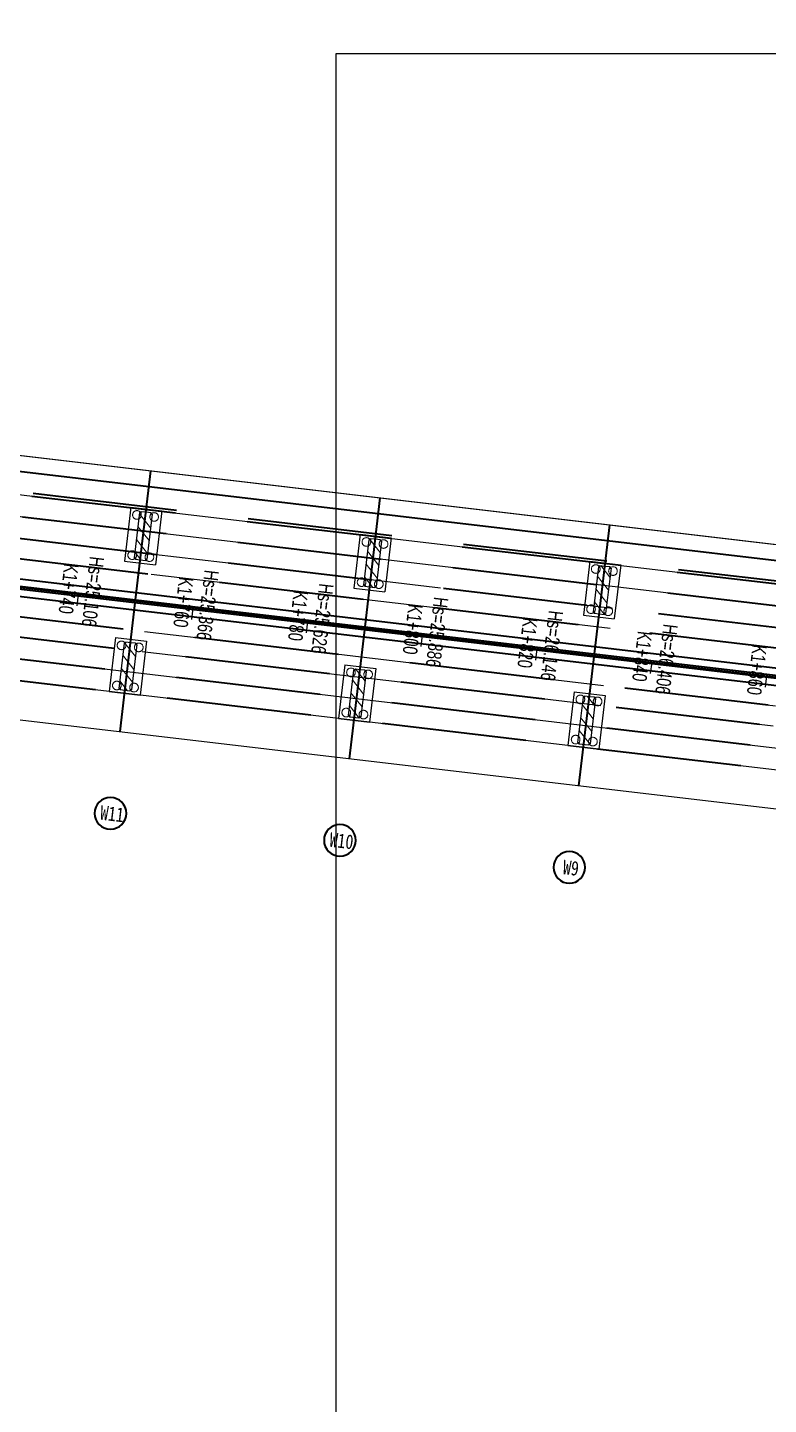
# Model space of a CAD drawing. Extents: x 0 to 558779, y 0 to 2762081.
# Drawn here: x 517961.7 to 518090, y 2757667.7 to 2757906.3 of the extents above; entities that cross this region are included whole.
import ezdxf
from ezdxf.enums import TextEntityAlignment as Align

# ---------------------------------------------------------------- set-up
doc = ezdxf.new("R2010")
doc.units = 0
doc.header["$LTSCALE"] = 20
for name, pattern in [('CENTER', [2, 1.25, -0.25, 0.25, -0.25]), ('DASHED', [19.05, 12.7, -6.35]), ('HIDDEN', [0.375, 0.25, -0.125])]:
    doc.linetypes.add(name, pattern=pattern)
for name, color, linetype in [('B-标线', 8, 'Continuous'), ('L-主桥边线', 240, 'Continuous'), ('QL-主线桥墩', 191, 'Continuous'), ('XW_2022', 7, 'Continuous'), ('主线墩中心线', 6, 'Continuous'), ('主线墩号', 1, 'Continuous'), ('桩号-2022', 7, 'Continuous'), ('粗实线', 1, 'Continuous'), ('设计高-2022', 7, 'Continuous'), ('设计高-地面高-2022', 7, 'Continuous'), ('道路边线', 22, 'Continuous')]:
    doc.layers.add(name, color=color, linetype=linetype)
doc.layers.add('构造细实', color=5, linetype='Continuous', lineweight=15)
doc.layers.add('细虚线', color=2, linetype='DASHED', lineweight=15)
doc.styles.get("Standard").update_dxf_attribs({"font": 'fsdb_e.shx', "width": 0.7, "bigfont": 'hzdx.shx'})
doc.styles.add('仿宋', font='simfang_0.ttf', dxfattribs={"width": 0.8})

# ---------------------------------------------------------------- blocks, each defined once
blk = doc.blocks.new('引桥40m下部结构')
at = {"layer": '构造细实'}
h = blk.add_hatch(dxfattribs=at)
h.set_pattern_fill('ANSI31', color=4, scale=0.5, style=0)
h.paths.add_polyline_path([(-7.17, 0.85), (-7.17, 0), (-7.17, -0.85), (-7.42, -0.85), (-7.42, -1.1), (-15.33, -1.1), (-15.33, -0.85), (-15.58, -0.85), (-15.58, 0.85), (-15.33, 0.85), (-15.33, 1.1), (-7.42, 1.1), (-7.42, 0.85)])
h = blk.add_hatch(dxfattribs=at)
h.set_pattern_fill('ANSI31', color=4, scale=0.5, style=0)
h.paths.add_polyline_path([(15.58, 0.85), (15.58, 0), (15.58, -0.85), (15.33, -0.85), (15.33, -1.1), (7.42, -1.1), (7.42, -0.85), (7.17, -0.85), (7.17, 0.85), (7.42, 0.85), (7.42, 1.1), (15.33, 1.1), (15.33, 0.85)])
at = {"layer": '粗实线'}
for p, q in [((-16.08, 2.7), (-16.08, -2.7)), ((-6.67, 2.7), (-16.08, 2.7)), ((-6.67, 2.7), (-6.67, -2.7)), ((6.67, 2.7), (6.67, -2.7)), ((16.08, 2.7), (6.67, 2.7)), ((16.08, 2.7), (16.08, -2.7)), ((-6.67, -2.7), (-16.08, -2.7)), ((16.08, -2.7), (6.67, -2.7))]:
    blk.add_line(p, q, dxfattribs=at)
at = {"layer": '粗实线', "color": 4}
for points in [[(-7.17, 0.85), (-7.42, 0.85), (-7.42, 1.1), (-15.33, 1.1), (-15.33, 0.85), (-15.58, 0.85)], [(-7.17, 0.85), (-7.17, 0), (-7.17, -0.85), (-7.42, -0.85), (-7.42, -1.1), (-15.33, -1.1), (-15.33, -0.85), (-15.58, -0.85), (-15.58, 0.85)], [(15.58, 0.85), (15.33, 0.85), (15.33, 1.1), (7.42, 1.1), (7.42, 0.85), (7.17, 0.85)], [(15.58, 0.85), (15.58, 0), (15.58, -0.85), (15.33, -0.85), (15.33, -1.1), (7.42, -1.1), (7.42, -0.85), (7.17, -0.85), (7.17, 0.85)]]:
    blk.add_lwpolyline(points, dxfattribs=at)
at = {"layer": '细虚线', "ltscale": 5}
for centre in [(-14.88, 1.5), (-7.87, 1.5), (7.87, 1.5), (14.88, 1.5), (-14.88, -1.5), (-7.87, -1.5), (7.87, -1.5), (14.88, -1.5)]:
    blk.add_circle(centre, 0.75, dxfattribs=at)
blk = doc.blocks.new('标注墩')
at = {"layer": '主线墩号', "lineweight": 35}
blk.add_circle((0, -28.5), 5.5, dxfattribs=at)
blk = doc.blocks.new('主线桥墩10.09')
at = {"layer": 'L-主桥边线', "color": 1, "lineweight": 35}
for points in [[(-27.4431, 12.1164, 0.0745331), (544.5783, -143.8253), (1927.5544, -306.876)], [(-27.6447, 11.6589, 0.0745331), (544.5198, -144.3219), (1927.4958, -307.3726)]]:
    blk.add_lwpolyline(points, format="xyb", dxfattribs=at)
at = {"layer": '主线墩中心线', "linetype": 'CENTER', "lineweight": 35}
for p, q in [((959.54, -192.7486), (962.1744, -170.4034)), ((999.2648, -197.4321), (1001.8993, -175.0869)), ((1038.9897, -202.1156), (1041.6242, -179.7704)), ((956.847, -215.5904), (959.4814, -193.2452)), ((996.5718, -220.2739), (999.2063, -197.9287)), ((1036.2967, -224.9574), (1038.9312, -202.6122))]:
    blk.add_line(p, q, dxfattribs=at)
at = {"layer": '道路边线', "color": 1}
blk.add_line((835.4015, -201.2722), (1924.8613, -329.7178), dxfattribs=at)
blk.add_lwpolyline([(673.2261, -136.3368), (1846.0527, -274.6113)], dxfattribs=at)
at = {"layer": '主线墩号', "rotation": 83.27595726202405}
for p in [(959.5107, -192.9969), (999.2356, -197.6804), (1038.9604, -202.3639)]:
    blk.add_blockref('引桥40m下部结构', p, dxfattribs=at)
at = {"layer": '主线墩号', "lineweight": 35, "xscale": -0.4999999999879394, "yscale": 0.5, "zscale": 0.5, "rotation": 353.2757236833965}
for p in [(956.847, -215.5904), (996.5718, -220.2739), (1036.2967, -224.9574)]:
    blk.add_blockref('标注墩', p, dxfattribs=at)
at = {"layer": '主线墩号', "lineweight": 35, "style": '仿宋', "width": 0.8}
for s, p in [('W11', (955.4797, -229.8153)), ('W10', (995.2046, -234.4988)), ('W9', (1034.9295, -239.1823))]:
    blk.add_text(s, height=2.5, rotation=353.330862, dxfattribs=at).set_placement(p, align=Align.MIDDLE_CENTER)

msp = doc.modelspace()

# ---------------------------------------------------------------- linework, layer by layer
at = {"color": 0}
msp.add_lwpolyline([(518015.117, 2757901.832), (518685.096, 2757901.832), (518685.096, 2757328.13), (518015.117, 2757328.13)], close=True, dxfattribs=at)
at = {"layer": 'B-标线', "linetype": 'HIDDEN', "ltscale": 4}
for p, q in [((517566.404, 2757864.263), (518229.646, 2757786.068)), ((517565.994, 2757860.788), (518229.236, 2757782.592)), ((517564.823, 2757850.856), (518228.065, 2757772.661)), ((517564.414, 2757847.38), (518227.656, 2757769.185))]:
    msp.add_line(p, q, dxfattribs=at)
at = {"layer": 'B-标线', "lineweight": 35, "flags": 128}
for points in [[(516332.954, 2758339.614), (516966.687, 2758045.768, 0.0793686), (517567.751, 2757875.684), (518685.096, 2757743.951)], [(516325.172, 2758322.83), (516958.905, 2758028.984, 0.0793686), (517565.584, 2757857.312), (518685.096, 2757725.323)], [(516323.91, 2758320.109), (516957.643, 2758026.263, 0.0793686), (517565.233, 2757854.332), (518685.096, 2757722.302)]]:
    msp.add_lwpolyline(points, format="xyb", dxfattribs=at)
at = {"layer": 'B-标线', "linetype": 'HIDDEN', "lineweight": 35, "ltscale": 5, "flags": 128}
for points in [[(516331.271, 2758335.985), (516965.005, 2758042.139, 0.0793686), (517567.282, 2757871.712), (518685.096, 2757739.923)], [(516331.482, 2758336.439), (516965.215, 2758042.593, 0.0793686), (517567.341, 2757872.208), (518685.096, 2757740.427)], [(516329.694, 2758332.583), (516963.427, 2758038.737, 0.0793686), (517566.843, 2757867.988), (518685.096, 2757736.147)], [(516328.116, 2758329.181), (516961.85, 2758035.335, 0.0793686), (517566.404, 2757864.263), (518685.096, 2757732.371)], [(516326.644, 2758326.005), (516960.377, 2758032.16, 0.0793686), (517565.994, 2757860.788), (518685.096, 2757728.847)], [(516322.438, 2758316.933), (516956.171, 2758023.087, 0.0793686), (517564.823, 2757850.856), (518947.799, 2757687.806, 0.0200316), (519307.547, 2757659.942), (521003.552, 2757596.752)], [(516320.965, 2758313.758), (516954.699, 2758019.912, 0.0793686), (517564.414, 2757847.38), (518947.39, 2757684.33, 0.0200316), (519307.417, 2757656.444), (521003.422, 2757593.254)], [(516319.388, 2758310.356), (516953.121, 2758016.51, 0.0793686), (517563.975, 2757843.656), (518946.951, 2757680.605, 0.0200316), (519307.277, 2757652.697), (521003.282, 2757589.507)], [(516317.81, 2758306.954), (516951.544, 2758013.108, 0.0793686), (517563.535, 2757839.932), (518946.511, 2757676.881, 0.0200316), (519307.137, 2757648.95), (521003.142, 2757585.76)]]:
    msp.add_lwpolyline(points, format="xyb", dxfattribs=at)
at = {"layer": 'B-标线', "linetype": 'Continuous', "ltscale": 4}
for points in [[(516801.449, 2758113.842), (516963.427, 2758038.737, 0.0793686), (517566.843, 2757867.988), (518230.085, 2757789.792)], [(516796.927, 2758104.09), (516958.905, 2758028.984, 0.0793686), (517565.584, 2757857.312), (518228.827, 2757779.116)], [(516795.665, 2758101.368), (516957.643, 2758026.263, 0.0793686), (517565.233, 2757854.332), (518228.475, 2757776.137)], [(516791.143, 2758091.615), (516953.121, 2758016.51, 0.0793686), (517563.975, 2757843.656), (518227.217, 2757765.461)]]:
    msp.add_lwpolyline(points, format="xyb", dxfattribs=at)
for points in [[(517672.478, 2757859.309), (518230.524, 2757793.517)], [(517834.094, 2757808.034), (518226.777, 2757761.737)]]:
    msp.add_lwpolyline(points, dxfattribs=at)
at = {"layer": 'L-主桥边线', "lineweight": 35}
for points in [[(516796.401, 2758102.956), (516958.379, 2758027.85, 0.0793686), (517565.438, 2757856.07), (518228.68, 2757777.875)], [(516796.19, 2758102.502), (516958.169, 2758027.397, 0.0793686), (517565.38, 2757855.574), (518228.622, 2757777.378)]]:
    msp.add_lwpolyline(points, format="xyb", dxfattribs=at)
at = {"layer": 'XW_2022', "color": 4}
msp.add_line((517565.409, 2757855.822), (518685.487, 2757723.766), dxfattribs=at)
at = {"layer": '设计高-地面高-2022', "color": 7}
for p, q in [((517970.439, 2757808.069), (517970.205, 2757806.083)), ((517990.302, 2757805.728), (517990.068, 2757803.741)), ((518010.164, 2757803.386), (518009.93, 2757801.4)), ((518030.027, 2757801.044), (518029.792, 2757799.058)), ((518049.889, 2757798.702), (518049.655, 2757796.716)), ((518069.751, 2757796.361), (518069.517, 2757794.374)), ((518089.614, 2757794.019), (518089.38, 2757792.033))]:
    msp.add_line(p, q, dxfattribs=at)
at = {"layer": '道路边线'}
msp.add_line((517856.261, 2757798.623), (518225.987, 2757755.033), dxfattribs=at)
msp.add_lwpolyline([(517694.086, 2757863.559), (518231.315, 2757800.22)], dxfattribs=at)

# ---------------------------------------------------------------- block references
at = {"layer": 'QL-主线桥墩'}
msp.add_blockref('主线桥墩10.09', (517020.86, 2757999.896), dxfattribs=at)

# ---------------------------------------------------------------- texts
at = {"layer": '桩号-2022', "color": 7, "width": 0.75}
for s, p in [('K1+740', (517970.034, 2757808.904)), ('K1+760', (517989.897, 2757806.562)), ('K1+780', (518009.759, 2757804.22)), ('K1+800', (518029.621, 2757801.879)), ('K1+820', (518049.484, 2757799.537)), ('K1+840', (518069.346, 2757797.195)), ('K1+860', (518089.209, 2757794.853))]:
    msp.add_text(s, height=2.5, rotation=263.27596, dxfattribs=at).set_placement(p, align=Align.TOP_CENTER)
at = {"layer": '设计高-2022', "color": 7, "width": 0.75}
for s, p in [('Hs=25.106', (517971.027, 2757808.787)), ('Hs=25.366', (517990.89, 2757806.445)), ('Hs=25.626', (518010.752, 2757804.103)), ('Hs=25.886', (518030.615, 2757801.762)), ('Hs=26.146', (518050.477, 2757799.42)), ('Hs=26.406', (518070.339, 2757797.078))]:
    msp.add_text(s, height=2.5, rotation=263.27596, dxfattribs=at).set_placement(p, align=Align.BOTTOM_CENTER)

doc.saveas('drawing.dxf')
